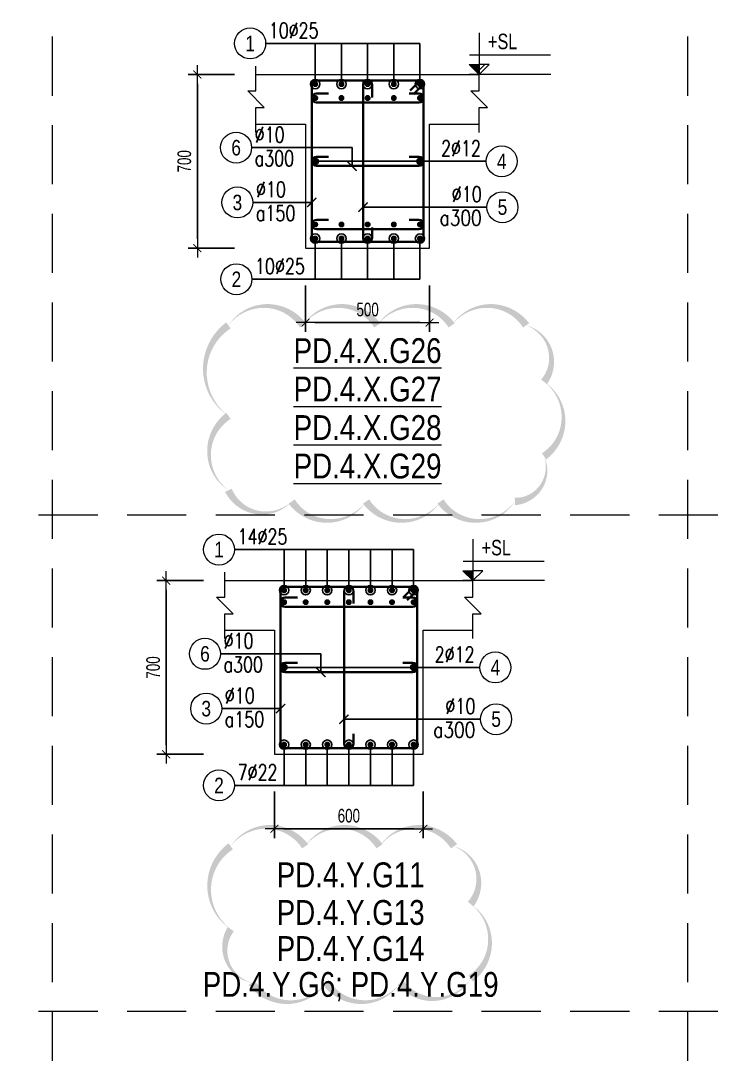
# Model space of a CAD drawing. Header units: millimetres. Extents: x 0 to 264070, y -218202 to 27271.
# Drawn here: x 256259 to 259091, y -214375 to -210210 of the extents above; entities that cross this region are included whole.
import ezdxf
from ezdxf.enums import TextEntityAlignment as Align

# ---------------------------------------------------------------- set-up
doc = ezdxf.new("R2010")
doc.units = ezdxf.units.MM
doc.header["$PDMODE"] = 3
doc.linetypes.add('HIDDEN2', pattern=[4.762499999999999, 3.175, -1.5875])
doc.layers.get('0').update_dxf_attribs({"lineweight": 20})
doc.layers.get('Defpoints').update_dxf_attribs({"color": 151, "lineweight": 9})
doc.layers.add('2020-08-14', color=6, linetype='Continuous', lineweight=20, plot=False)
doc.layers.add('2020-08-27', color=3, linetype='Continuous', lineweight=20, plot=False)
for name, color, linetype, lineweight in [('NDC_S_ANNO', 7, 'Continuous', 20), ('NDC_S_CONTINUOUS', 3, 'Continuous', 20), ('NDC_S_DIM', 1, 'Continuous', 15), ('NDC_S_HIDDEN', 8, 'HIDDEN2', 13), ('NDC_S_REBAR', 4, 'Continuous', 35), ('NDC_S_STIRRUP', 4, 'Continuous', 40), ('NDC_S_TEXT SYMBOL', 7, 'Continuous', 20), ('NDC_S_THIN LINE', 8, 'Continuous', 9), ('NDC_S_VN TEXT', 7, 'Continuous', 20)]:
    doc.layers.add(name, color=color, linetype=linetype, lineweight=lineweight)
doc.styles.add('ARIAL', font='arial.ttf', dxfattribs={"width": 0.8})
doc.styles.add('NDC_ANNO', font='', dxfattribs={"width": 0.8})
doc.styles.add('NDC_DIM', font='', dxfattribs={"width": 0.75})
doc.styles.add('NDC_EN TXT', font='romans.shx', dxfattribs={"width": 0.8})
doc.styles.get('NDC_ANNO').set_extended_font_data('Dotum')
doc.styles.get('NDC_DIM').set_extended_font_data('Dotum')
doc.dimstyles.new('NDC_dim_25', dxfattribs={"dimscale": 25, "dimtxt": 2.2, "dimasz": 1.5, "dimexe": 1.5, "dimexo": 2.5, "dimgap": 1, "dimtad": 1, "dimdec": 0, "dimzin": 0, "dimdsep": 46, "dimtxsty": 'NDC_DIM', "dimblk": 'DIMMARK', "dimcen": 0.09, "dimdle": 1.2, "dimclrd": 1, "dimclre": 1, "dimclrt": 3, "dimadec": 0, "dimazin": 0, "dimtfac": 1, "dimtdec": 0, "dimtix": 1, "dimtofl": 0, "dimtmove": 0, "dimatfit": 3, "dimfxl": 6, "dimfxlon": 1, "dimtolj": 1, "dimtzin": 0, "dimarcsym": 0})

# ---------------------------------------------------------------- blocks, each defined once
blk = doc.blocks.new('kata_block_THEP')
at = {"layer": 'NDC_S_REBAR', "color": 0}
for p, q in [((-0.5, 0), (0.5, 0)), ((-0.3535533905960619, 0.353553390592424), (0.3535533905960619, -0.353553390592424)), ((0.3535533905960619, 0.353553390592424), (-0.3535533905960619, -0.353553390592424)), ((0, 0.5), (0, -0.5))]:
    blk.add_line(p, q, dxfattribs=at)
at = {"layer": 'NDC_S_REBAR', "color": 0, "const_width": 0.08333333333333334}
blk.add_lwpolyline([(-0.5, -1.818989403545856e-12, 1), (0.5000000000145519, -1.818989403545856e-12, 1), (-0.5, -1.818989403545856e-12, 1)], format="xyb", dxfattribs=at)
blk = doc.blocks.new('kata_block_TD')
at = {"color": 6, "linetype": 'ByBlock', "lineweight": -2, "style": 'ARIAL', "width": 0.8}
blk.add_attdef('SECTDET2', text='', height=5, dxfattribs=at).set_placement((0, 7.970649532882817), align=Align.CENTER)
at = {"color": 0, "linetype": 'ByBlock', "lineweight": -2, "style": 'ARIAL', "width": 0.8}
blk.add_attdef('SECTDET1', text='', height=5, dxfattribs=at).set_placement((0, 1.470649532882817), align=Align.CENTER)
at = {"color": 3, "lineweight": 25, "style": 'ARIAL', "width": 0.8}
blk.add_attdef('SSCALE', text='', height=2.5, dxfattribs=at).set_placement((0, -3.998868953555331), align=Align.CENTER)
blk = doc.blocks.new('kata_block_CT')
at = {"layer": 'NDC_S_ANNO'}
blk.add_hatch(color=3, dxfattribs=at).paths.add_polyline_path([(0, 1.596954857557648), (-1.612010908633238, 1.596954857557648), (0, 0)])
at = {"layer": 'NDC_S_ANNO', "ltscale": 50}
h = blk.add_hatch(dxfattribs=at)
h.set_pattern_fill('ANSI31', color=256, scale=1.406250541793835, style=0)
h.set_pattern_definition([(45.00000000000001, (0, 5.456968210637569e-12), (-3.157122508925224, 3.157122508925225), [])])
h.paths.add_polyline_path([(0, 1.596954857557648), (0, 0), (1.612010908924276, 1.596954857557648)])
for p, q in [((-1.592704896858777, 3.140833880479477), (11.46947077315417, 3.140833880479477)), ((11.56125648126181, 5.456968210637569e-12), (-1.63869572513795, 5.456968210637569e-12))]:
    blk.add_line(p, q, dxfattribs=at)
for points in [[(0, 6.69495074864426), (0, 0)], [(0, 0), (-1.612010908924276, 1.596954857557648), (0, 1.596954857557648)], [(0, 0), (1.612010908924276, 1.596954857557648), (0, 1.596954857557648)]]:
    blk.add_lwpolyline(points, dxfattribs=at)
at = {"layer": 'NDC_S_ANNO', "color": 8, "ltscale": 50}
blk.add_lwpolyline([(0, 0), (-1.612010908633238, 1.596954857557648), (0, 1.596954857557648)], dxfattribs=at)
at = {"layer": 'NDC_S_TEXT SYMBOL', "color": 3, "style": 'NDC_ANNO', "width": 0.8}
blk.add_attdef('CT', (1.409564409346785, 4.068271311703938), '', height=2.5, dxfattribs=at)
blk = doc.blocks.new('DIMMARK')
at = {"layer": 'NDC_S_DIM', "color": 1}
blk.add_line((-1.5, 0), (1, 0), dxfattribs=at)
at = {"layer": 'NDC_S_DIM', "color": 2, "const_width": 0.1}
blk.add_lwpolyline([(-0.4242640687119285, -0.4242640687119285), (0.4242640687119285, 0.4242640687119285)], dxfattribs=at)
blk = doc.blocks.new('*D960')
at = {"layer": 'Defpoints', "color": 0, "transparency": 16777216}
for p in [(257407.1598825504, -211126.8032632412), (257907.1598825504, -211126.8032632412), (257907.1598825504, -211426.8032632412)]:
    blk.add_point(p, dxfattribs=at)
at = {"layer": 'NDC_S_DIM', "color": 1, "lineweight": -2, "transparency": 16777216}
for p, q in [((257407.1598825504, -211276.8032632412), (257407.1598825504, -211464.3032632412)), ((257907.1598825504, -211276.8032632412), (257907.1598825504, -211464.3032632412)), ((257444.6598825504, -211426.8032632412), (257869.6598825504, -211426.8032632412))]:
    blk.add_line(p, q, dxfattribs=at)
at = {"layer": 'NDC_S_DIM', "color": 1, "lineweight": -2, "transparency": 16777216, "xscale": 37.5, "yscale": 37.5, "zscale": 37.5, "rotation": 180}
blk.add_blockref('DIMMARK', (257407.1598825504, -211426.8032632412), dxfattribs=at)
at = {"layer": 'NDC_S_DIM', "color": 1, "lineweight": -2, "transparency": 16777216, "xscale": 37.5, "yscale": 37.5, "zscale": 37.5}
blk.add_blockref('DIMMARK', (257907.1598825504, -211426.8032632412), dxfattribs=at)
at = {"layer": 'NDC_S_DIM', "color": 3, "transparency": 16777216, "insert": (257657.1598825504, -211374.3032632412), "char_height": 55.00000000000001, "attachment_point": 5, "style": 'NDC_DIM'}
blk.add_mtext('\\A1;500', dxfattribs=at)
blk = doc.blocks.new('*D961')
at = {"layer": 'Defpoints', "color": 0, "transparency": 16777216}
for p in [(257476.8330070948, -210426.8032632412), (256970.8330070948, -211126.8032632412), (257476.8330070948, -211126.8032632412)]:
    blk.add_point(p, dxfattribs=at)
at = {"layer": 'NDC_S_DIM', "color": 1, "lineweight": -2, "transparency": 16777216}
for p, q in [((257120.8330070948, -210426.8032632412), (256933.3330070948, -210426.8032632412)), ((256970.8330070948, -210464.3032632412), (256970.8330070948, -211089.3032632412)), ((257120.8330070948, -211126.8032632412), (256933.3330070948, -211126.8032632412))]:
    blk.add_line(p, q, dxfattribs=at)
at = {"layer": 'NDC_S_DIM', "color": 1, "lineweight": -2, "transparency": 16777216, "xscale": 37.5, "yscale": 37.5, "zscale": 37.5}
for p, rotation in [((256970.8330070948, -210426.8032632412), 90), ((256970.8330070948, -211126.8032632412), 270)]:
    blk.add_blockref('DIMMARK', p, dxfattribs=dict(at, rotation=rotation))
at = {"layer": 'NDC_S_DIM', "color": 3, "transparency": 16777216, "insert": (256918.3330070948, -210776.8032632412), "char_height": 55.00000000000001, "attachment_point": 5, "rotation": 90, "style": 'NDC_DIM'}
blk.add_mtext('\\A1;700', dxfattribs=at)
blk = doc.blocks.new('*U240')
blk.add_circle((-2.5, 0), 2.5)
at = {"layer": 'NDC_S_VN TEXT', "color": 3, "style": 'NDC_EN TXT', "width": 0.75}
blk.add_attdef('DK1', (0.5, 0.8455043070534884), '', height=2.5, dxfattribs=at)
at = {"layer": 'NDC_S_VN TEXT', "color": 7, "style": 'ARIAL', "width": 0.8}
blk.add_attdef('SH2', text='', height=2.5, dxfattribs=at).set_placement((-2.5, 0), align=Align.MIDDLE)
blk = doc.blocks.new('*U241')
blk.add_circle((-2.5, 0), 2.5)
at = {"layer": 'NDC_S_VN TEXT', "color": 3, "style": 'NDC_EN TXT', "width": 0.75}
for tag, p in [('DK1', (0.5, 0.8455043070534884)), ('KC1', (0.5, -2.972544307831413))]:
    blk.add_attdef(tag, p, '', height=2.5, dxfattribs=at)
at = {"layer": 'NDC_S_VN TEXT', "color": 7, "style": 'ARIAL', "width": 0.8}
blk.add_attdef('SH2', text='', height=2.5, dxfattribs=at).set_placement((-2.5, 0), align=Align.MIDDLE)
blk = doc.blocks.new('*U239')
blk.add_circle((2.5, 0), 2.5)
at = {"layer": 'NDC_S_VN TEXT', "color": 3, "style": 'NDC_EN TXT', "width": 0.75}
blk.add_attdef('DK2', text='', height=2.5, dxfattribs=at).set_placement((-0.85, 0.8455043070534884), align=Align.RIGHT)
at = {"layer": 'NDC_S_VN TEXT', "color": 7, "style": 'ARIAL', "width": 0.8}
blk.add_attdef('SH3', text='', height=2.5, dxfattribs=at).set_placement((2.5, 0), align=Align.MIDDLE)
blk = doc.blocks.new('*U321')
blk.add_circle((2.5, 0), 2.5)
at = {"layer": 'NDC_S_VN TEXT', "color": 3, "style": 'NDC_EN TXT'}
for tag, width, p in [('DK2', 0.75, (-0.85, 0.8455043070534884)), ('KC2', 0.8, (-0.85, -2.972544307831413))]:
    blk.add_attdef(tag, text='', height=2.5, dxfattribs=dict(at, width=width)).set_placement(p, align=Align.RIGHT)
at = {"layer": 'NDC_S_VN TEXT', "color": 7, "style": 'ARIAL', "width": 0.8}
blk.add_attdef('SH3', text='', height=2.5, dxfattribs=at).set_placement((2.5, 0), align=Align.MIDDLE)
blk = doc.blocks.new('*D984')
at = {"layer": 'Defpoints', "color": 0, "transparency": 16777216}
for p in [(257351.2212029473, -212466.2472023864), (256845.2212029473, -213166.2472023864), (257351.2212029473, -213166.2472023864)]:
    blk.add_point(p, dxfattribs=at)
at = {"layer": 'NDC_S_DIM', "color": 1, "lineweight": -2, "transparency": 16777216}
for p, q in [((256995.2212029473, -212466.2472023864), (256807.7212029473, -212466.2472023864)), ((256845.2212029473, -212503.7472023864), (256845.2212029473, -213128.7472023864)), ((256995.2212029473, -213166.2472023864), (256807.7212029473, -213166.2472023864))]:
    blk.add_line(p, q, dxfattribs=at)
at = {"layer": 'NDC_S_DIM', "color": 1, "lineweight": -2, "transparency": 16777216, "xscale": 37.5, "yscale": 37.5, "zscale": 37.5}
for p, rotation in [((256845.2212029473, -212466.2472023864), 90), ((256845.2212029473, -213166.2472023864), 270)]:
    blk.add_blockref('DIMMARK', p, dxfattribs=dict(at, rotation=rotation))
at = {"layer": 'NDC_S_DIM', "color": 3, "transparency": 16777216, "insert": (256792.7212029473, -212816.2472023863), "char_height": 55.00000000000001, "attachment_point": 5, "rotation": 90, "style": 'NDC_DIM'}
blk.add_mtext('\\A1;700', dxfattribs=at)
blk = doc.blocks.new('*D985')
at = {"layer": 'Defpoints', "color": 0, "transparency": 16777216}
for p in [(257281.548078403, -213166.2472023864), (257881.548078403, -213166.2472023864), (257881.548078403, -213466.2472023864)]:
    blk.add_point(p, dxfattribs=at)
at = {"layer": 'NDC_S_DIM', "color": 1, "lineweight": -2, "transparency": 16777216}
for p, q in [((257281.548078403, -213316.2472023864), (257281.548078403, -213503.7472023864)), ((257881.548078403, -213316.2472023864), (257881.548078403, -213503.7472023864)), ((257319.048078403, -213466.2472023864), (257844.048078403, -213466.2472023864))]:
    blk.add_line(p, q, dxfattribs=at)
at = {"layer": 'NDC_S_DIM', "color": 1, "lineweight": -2, "transparency": 16777216, "xscale": 37.5, "yscale": 37.5, "zscale": 37.5, "rotation": 180}
blk.add_blockref('DIMMARK', (257281.548078403, -213466.2472023864), dxfattribs=at)
at = {"layer": 'NDC_S_DIM', "color": 1, "lineweight": -2, "transparency": 16777216, "xscale": 37.5, "yscale": 37.5, "zscale": 37.5}
blk.add_blockref('DIMMARK', (257881.548078403, -213466.2472023864), dxfattribs=at)
at = {"layer": 'NDC_S_DIM', "color": 3, "transparency": 16777216, "insert": (257581.548078403, -213413.7472023864), "char_height": 55.00000000000001, "attachment_point": 5, "style": 'NDC_DIM'}
blk.add_mtext('\\A1;600', dxfattribs=at)

msp = doc.modelspace()

# ---------------------------------------------------------------- linework, layer by layer
at = {"layer": '2020-08-14'}
msp.add_lwpolyline([(257096.1375779315, -211437.8475160978, 0, 30, -0.52056705), (257396.1375779315, -211437.8475160978, 0, 30, -0.52056705), (257696.1375779315, -211437.8475160978, 0, 30, -0.52056705), (257996.1375779315, -211437.8475160978, 0, 30, -0.52056705), (258296.1375779315, -211437.8475160978, 0, 30, -0.52056705), (258368.6232871554, -211665.3618068739, 0, 30, -0.52056705), (258368.6232871554, -211965.3618068739, 0, 30, -0.52056705), (258250.9190910669, -212147.6576107854, 0, 30, -0.52056705), (257950.9190910669, -212147.6576107854, 0, 30, -0.52056705), (257650.9190910669, -212147.6576107854, 0, 30, -0.52056705), (257350.9190910669, -212147.6576107854, 0, 30, -0.52056705), (257096.1375779315, -212102.4391239208, 0, 30, -0.52056705), (257096.1375779315, -211802.4391239208, 0, 30, -0.52056705)], format="xyseb", close=True, dxfattribs=at)
at = {"layer": '2020-08-27'}
msp.add_lwpolyline([(257105.3790341513, -213536.7485936811, 0, 30, -0.52056705), (257405.3790341513, -213536.7485936811, 0, 30, -0.52056705), (257705.3790341513, -213536.7485936811, 0, 30, -0.52056705), (258005.3790341513, -213536.7485936811, 0, 30, -0.52056705), (258072.5065475907, -213769.6210802417, 0, 30, -0.52056705), (258072.5065475907, -214069.6210802417, 0, 30, -0.52056705), (257789.514398211, -214086.628930862, 0, 30, -0.52056705), (257489.514398211, -214086.628930862, 0, 30, -0.52056705), (257189.514398211, -214086.628930862, 0, 30, -0.52056705), (257105.3790341513, -213870.7642949216, 0, 30, -0.52056705)], format="xyseb", close=True, dxfattribs=at)
at = {"layer": 'NDC_S_CONTINUOUS'}
for points in [[(257207.1598825504, -210426.8032632412), (257407.1598825504, -210426.8032632412), (257407.1598825504, -210426.8032632412), (257907.1598825504, -210426.8032632412), (257907.1598825504, -210426.8032632412), (258107.1598825504, -210426.8032632412)], [(257207.1598825504, -210626.8032632412), (257407.1598825504, -210626.8032632412), (257407.1598825504, -211126.8032632412), (257907.1598825504, -211126.8032632412), (257907.1598825504, -210626.8032632412), (258107.1598825504, -210626.8032632412)], [(257081.548078403, -212466.2472023864), (257281.548078403, -212466.2472023864), (257281.548078403, -212466.2472023864), (257881.548078403, -212466.2472023864), (257881.548078403, -212466.2472023864), (258081.548078403, -212466.2472023864)], [(257081.548078403, -212666.2472023864), (257281.548078403, -212666.2472023864), (257281.548078403, -213166.2472023864), (257881.548078403, -213166.2472023864), (257881.548078403, -212666.2472023864), (258081.548078403, -212666.2472023864)]]:
    msp.add_lwpolyline(points, dxfattribs=at)
at = {"layer": 'NDC_S_HIDDEN', "ltscale": 75}
for p, q in [((256385.4292364563, -204202.0456222839), (256385.4292364563, -218202.045622268)), ((258946.9401738248, -204202.0456222839), (258946.9401738248, -218202.045622268)), ((264069.962048562, -212202.0456222748), (246139.3854869821, -212202.0456222748)), ((264069.962048562, -214202.0456222725), (246139.3854869821, -214202.0456222725))]:
    msp.add_line(p, q, dxfattribs=at)
at = {"layer": 'NDC_S_REBAR'}
for points in [[(257675.5918825505, -210519.1479531745), (257675.5918825505, -210470.2347833647, 0.9999999999999999), (257638.7278825504, -210470.2347833647), (257638.7278825504, -211083.3712632411, 0.9999999999999999), (257675.5918825505, -211083.3712632411), (257675.5918825505, -211044.1143722323, -0.414213562)], [(257499.5050523603, -210503.4287866382), (257450.5918825505, -210503.4287866382, 0.9999999999999999), (257450.5918825505, -210540.2927866382), (257863.7278825504, -210540.2927866382, 0.9999999999999999), (257863.7278825504, -210503.4287866382), (257824.4709915416, -210503.4287866382, -0.414213562)], [(257499.5050523603, -210758.3712632412), (257450.5918825505, -210758.3712632412, 0.9999999999999999), (257450.5918825505, -210795.2352632413), (257863.7278825504, -210795.2352632413, 0.9999999999999999), (257863.7278825504, -210758.3712632412), (257824.4709915416, -210758.3712632412, -0.414213562)], [(257499.5050523603, -211012.8709557649), (257450.5918825505, -211012.8709557649, 0.9999999999999999), (257450.5918825505, -211049.734955765), (257863.7278825504, -211049.734955765, 0.9999999999999999), (257863.7278825504, -211012.8709557649), (257824.4709915416, -211012.8709557649, -0.414213562)], [(257599.9181204971, -212558.5918923197), (257599.9181204971, -212509.6787225098, 0.9999999999999999), (257563.0541204971, -212509.6787225098), (257563.0541204971, -213122.8152023863, 0.9999999999999999), (257599.9181204971, -213122.8152023863), (257599.9181204971, -213083.5583113775, -0.414213562)], [(257373.8932482128, -212534.7487465549), (257324.980078403, -212534.7487465549, 0.9999999999999999), (257324.980078403, -212571.612746555), (257838.1160784029, -212571.612746555, 0.9999999999999999), (257838.1160784029, -212534.7487465549), (257798.8591873941, -212534.7487465549, -0.414213562)], [(257373.8932482128, -212797.8152023864), (257324.980078403, -212797.8152023864, 0.9999999999999999), (257324.980078403, -212834.6792023864), (257838.1160784029, -212834.6792023864, 0.9999999999999999), (257838.1160784029, -212797.8152023864), (257798.8591873941, -212797.8152023864, -0.414213562)]]:
    msp.add_lwpolyline(points, format="xyb", dxfattribs=at)
at = {"layer": 'NDC_S_STIRRUP'}
for points in [[(257828.1598825504, -210491.8032632412), (257868.1598825504, -210451.8032632412, -0.414213562), (257882.1598825504, -210465.8032632412), (257882.1598825504, -211087.8032632412, -0.414213562), (257868.1598825504, -211101.8032632412), (257446.1598825504, -211101.8032632412, -0.414213562), (257432.1598825504, -211087.8032632412), (257432.1598825504, -210465.8032632412, -0.414213562), (257446.1598825504, -210451.8032632412), (257868.1598825504, -210451.8032632412, -0.414213562), (257882.1598825504, -210465.8032632412), (257842.1598825504, -210505.8032632412)], [(257802.548078403, -212531.2472023864), (257842.548078403, -212491.2472023864, -0.414213562), (257856.548078403, -212505.2472023864), (257856.548078403, -213127.2472023864, -0.414213562), (257842.548078403, -213141.2472023864), (257320.548078403, -213141.2472023864, -0.414213562), (257306.548078403, -213127.2472023864), (257306.548078403, -212505.2472023864, -0.414213562), (257320.548078403, -212491.2472023864), (257842.548078403, -212491.2472023864, -0.414213562), (257856.548078403, -212505.2472023864), (257816.548078403, -212545.2472023864)]]:
    msp.add_lwpolyline(points, format="xyb", dxfattribs=at)
at = {"layer": 'NDC_S_THIN LINE'}
for points in [[(257207.1598825504, -210660.1365965745), (257207.1598825504, -210560.1365965745), (257240.4932158838, -210560.1365965745), (257173.8265492171, -210493.4699299078), (257207.1598825504, -210493.4699299078), (257207.1598825504, -210393.4699299078)], [(258107.1598825504, -210660.1365965745), (258107.1598825504, -210560.1365965745), (258140.4932158838, -210560.1365965745), (258073.8265492171, -210493.4699299078), (258107.1598825504, -210493.4699299078), (258107.1598825504, -210393.4699299078)], [(257081.548078403, -212699.5805357197), (257081.548078403, -212599.5805357197), (257114.8814117363, -212599.5805357197), (257048.2147450697, -212532.913869053), (257081.548078403, -212532.913869053), (257081.548078403, -212432.913869053)], [(258081.548078403, -212699.5805357197), (258081.548078403, -212599.5805357197), (258114.8814117363, -212599.5805357197), (258048.2147450697, -212532.913869053), (258081.548078403, -212532.913869053), (258081.548078403, -212432.913869053)]]:
    msp.add_lwpolyline(points, dxfattribs=at)

# ---------------------------------------------------------------- block references
at = {"layer": 'NDC_S_REBAR', "xscale": 22, "yscale": 22, "zscale": 22}
for p in [(257446.1598825504, -210465.8032632412), (257868.1598825504, -210465.8032632412), (257446.1598825504, -210521.8607866382), (257868.1598825504, -210521.8607866382), (257446.1598825504, -210776.8032632412), (257868.1598825504, -210776.8032632412), (257446.1598825504, -211031.3029557649), (257551.6598825504, -211031.3029557649), (257657.1598825504, -211031.3029557649), (257762.6598825504, -211031.3029557649), (257868.1598825504, -211031.3029557649), (257446.1598825504, -211087.8032632412), (257551.6598825504, -211087.8032632412), (257657.1598825504, -211087.8032632412), (257762.6598825504, -211087.8032632412), (257868.1598825504, -211087.8032632412), (257320.548078403, -212505.2472023864), (257407.548078403, -212505.2472023864), (257494.548078403, -212505.2472023864), (257581.548078403, -212505.2472023864), (257668.548078403, -212505.2472023864), (257755.548078403, -212505.2472023864), (257842.548078403, -212505.2472023864), (257320.548078403, -212553.1807465548), (257407.548078403, -212553.1807465548), (257494.548078403, -212553.1807465548), (257581.548078403, -212553.1807465548), (257668.548078403, -212553.1807465548), (257755.548078403, -212553.1807465548), (257842.548078403, -212553.1807465548), (257320.548078403, -212816.2472023864), (257842.548078403, -212816.2472023864), (257320.548078403, -213127.2472023864), (257407.548078403, -213127.2472023864), (257494.548078403, -213127.2472023864), (257581.548078403, -213127.2472023864), (257668.548078403, -213127.2472023864), (257755.548078403, -213127.2472023864), (257842.548078403, -213127.2472023864), (257842.548078403, -213127.2472023864)]:
    msp.add_blockref('kata_block_THEP', p, dxfattribs=at)
at = {"layer": 'NDC_S_REBAR', "xscale": -22, "yscale": 22, "zscale": 22, "rotation": 180}
for p in [(257551.6598825504, -210465.8032632412), (257657.1598825504, -210465.8032632412), (257762.6598825504, -210465.8032632412), (257551.6598825504, -210521.8607866382), (257657.1598825504, -210521.8607866382), (257762.6598825504, -210521.8607866382)]:
    msp.add_blockref('kata_block_THEP', p, dxfattribs=at)
at = {"layer": 'NDC_S_THIN LINE', "xscale": 25, "yscale": 25, "zscale": 25}
for name, p, values in [('*U240', (257246.1598825504, -210301.8032632412), {'SH2': '1', 'DK1': '10%%c25'}), ('*U241', (257189.6598825504, -210721.8032632412), {'SH2': '6', 'DK1': '%%c10', 'KC1': 'a300'}), ('*U239', (258135.050126348, -210776.8032632412), {'SH3': '4', 'DK2': '2%%c12'}), ('*U241', (257194.6598825504, -210942.6239338508), {'SH2': '3', 'DK1': '%%c10', 'KC1': 'a150'}), ('*U321', (258138.2160814147, -210961.719526128), {'SH3': '5', 'DK2': '%%c10', 'KC2': 'a300'}), ('*U240', (257190.701434702, -211251.8032632412), {'SH2': '2', 'DK1': '10%%c25'}), ('*U240', (257120.548078403, -212341.2472023864), {'SH2': '1', 'DK1': '14%%c25'}), ('*U241', (257064.048078403, -212761.2472023864), {'SH2': '6', 'DK1': '%%c10', 'KC1': 'a300'}), ('*U239', (258109.4383222005, -212816.2472023864), {'SH3': '4', 'DK2': '2%%c12'}), ('*U241', (257069.048078403, -212982.0678729959), {'SH2': '3', 'DK1': '%%c10', 'KC1': 'a150'}), ('*U321', (258112.6042772672, -213024.7143305657), {'SH3': '5', 'DK2': '%%c10', 'KC2': 'a300'}), ('*U240', (257120.548078403, -213291.2472023864), {'SH2': '2', 'DK1': '7%%c22'})]:
    msp.add_blockref(name, p, dxfattribs=at).add_auto_attribs(values)
at = {"layer": 'NDC_S_VN TEXT', "xscale": 25, "yscale": 25, "zscale": 25}
for p in [(258107.1598825504, -210426.8032632412), (258081.548078403, -212466.2472023864)]:
    msp.add_blockref('kata_block_CT', p, dxfattribs=at).add_auto_attribs({'CT': '+SL'})
at = {"layer": 'NDC_S_VN TEXT'}
ref = msp.add_blockref('kata_block_TD', (257657.00264463, -211618.9127807339), dxfattribs=dict(at, xscale=20, yscale=20, zscale=20))
ref.add_attrib('SECTDET1', '%%uPD.4.X.G26', dxfattribs={"layer": '0', "color": 0, "linetype": 'ByBlock', "lineweight": -2, "height": 100, "style": 'ARIAL', "width": 0.8}).set_placement((257657.00264463, -211589.4997900763), align=Align.CENTER)
ref = msp.add_blockref('kata_block_TD', (257657.00264463, -211773.9689982821), dxfattribs=dict(at, xscale=20, yscale=20, zscale=20))
ref.add_attrib('SECTDET1', '%%uPD.4.X.G27', dxfattribs={"layer": '0', "color": 0, "linetype": 'ByBlock', "lineweight": -2, "height": 100, "style": 'ARIAL', "width": 0.8}).set_placement((257657.00264463, -211744.5560076245), align=Align.CENTER)
ref = msp.add_blockref('kata_block_TD', (257657.00264463, -211929.0252158303), dxfattribs=dict(at, xscale=20, yscale=20, zscale=20))
ref.add_attrib('SECTDET1', '%%uPD.4.X.G28', dxfattribs={"layer": '0', "color": 0, "linetype": 'ByBlock', "lineweight": -2, "height": 100, "style": 'ARIAL', "width": 0.8}).set_placement((257657.00264463, -211899.6122251727), align=Align.CENTER)
ref = msp.add_blockref('kata_block_TD', (257657.00264463, -212084.0814333785), dxfattribs=dict(at, xscale=20, yscale=20, zscale=20))
ref.add_attrib('SECTDET1', '%%uPD.4.X.G29', dxfattribs={"layer": '0', "color": 0, "linetype": 'ByBlock', "lineweight": -2, "height": 100, "style": 'ARIAL', "width": 0.8}).set_placement((257657.00264463, -212054.6684427209), align=Align.CENTER)
ref = msp.add_blockref('kata_block_TD', (257588.8378380589, -213731.1528493233), dxfattribs=dict(at, xscale=20, yscale=20, zscale=20))
ref.add_attrib('SECTDET1', 'PD.4.Y.G11', dxfattribs={"layer": '0', "color": 0, "linetype": 'ByBlock', "lineweight": -2, "height": 100, "style": 'ARIAL', "width": 0.8}).set_placement((257588.8378380589, -213701.7398586657), align=Align.CENTER)
ref = msp.add_blockref('kata_block_TD', (257588.8378380589, -213882.8442533815), dxfattribs=dict(at, xscale=20, yscale=20, zscale=20))
ref.add_attrib('SECTDET1', 'PD.4.Y.G13', dxfattribs={"layer": '0', "color": 0, "linetype": 'ByBlock', "lineweight": -2, "height": 100, "style": 'ARIAL', "width": 0.8}).set_placement((257588.8378380589, -213853.4312627239), align=Align.CENTER)
ref = msp.add_blockref('kata_block_TD', (257588.8378380589, -214028.2151345311), dxfattribs=dict(at, xscale=20, yscale=20, zscale=20))
ref.add_attrib('SECTDET1', 'PD.4.Y.G14', dxfattribs={"layer": '0', "color": 0, "linetype": 'ByBlock', "lineweight": -2, "height": 100, "style": 'ARIAL', "width": 0.8}).set_placement((257588.8378380589, -213998.8021438735), align=Align.CENTER)
ref = msp.add_blockref('kata_block_TD', (257588.8378380589, -214172.7627952131), dxfattribs=dict(at, xscale=20, yscale=20, zscale=20))
ref.add_attrib('SECTDET1', 'PD.4.Y.G6; PD.4.Y.G19', dxfattribs={"layer": '0', "color": 0, "linetype": 'ByBlock', "lineweight": -2, "height": 100, "style": 'ARIAL', "width": 0.8}).set_placement((257588.8378380589, -214143.3498045554), align=Align.CENTER)

# ---------------------------------------------------------------- dimensions: what is measured, and where the dimension line sits
at = {"layer": 'NDC_S_DIM'}
for base, p1, p2, picture, middle in [((256970.8330070948, -211126.8032632412), (257476.8330070948, -210426.8032632412), (257476.8330070948, -211126.8032632412), '*D961', (256918.3330070948, -210776.8032632412)), ((256845.2212029473, -213166.2472023864), (257351.2212029473, -212466.2472023864), (257351.2212029473, -213166.2472023864), '*D984', (256792.7212029473, -212816.2472023863))]:
    dim = msp.add_linear_dim(base=base, p1=p1, p2=p2, angle=270, dimstyle='NDC_dim_25', dxfattribs=at)
    dim.commit()
    dim.dimension.update_dxf_attribs({"geometry": picture, "text_midpoint": middle})
for base, p1, p2, picture, middle in [((257907.1598825504, -211426.8032632412), (257407.1598825504, -211126.8032632412), (257907.1598825504, -211126.8032632412), '*D960', (257657.1598825504, -211374.3032632412)), ((257881.548078403, -213466.2472023864), (257281.548078403, -213166.2472023864), (257881.548078403, -213166.2472023864), '*D985', (257581.548078403, -213413.7472023864))]:
    dim = msp.add_linear_dim(base=base, p1=p1, p2=p2, dimstyle='NDC_dim_25', dxfattribs=at)
    dim.commit()
    dim.dimension.update_dxf_attribs({"geometry": picture, "text_midpoint": middle})

# ---------------------------------------------------------------- leaders
at = {"layer": 'NDC_S_THIN LINE'}
for points, override in [([(257446.1598825504, -210465.8032632412), (257446.1598825504, -210301.8032632412), (257246.1598825504, -210301.8032632412)], {"dimldrblk": 'DotBlank'}), ([(257551.6598825504, -210465.8032632412), (257551.6598825504, -210301.8032632412), (257246.1598825504, -210301.8032632412)], {"dimldrblk": 'DotBlank'}), ([(257657.1598825506, -210465.8032632412), (257657.1598825506, -210301.8032632412), (257246.1598825504, -210301.8032632412)], {"dimldrblk": 'DotBlank'}), ([(257762.6598825506, -210465.8032632412), (257762.6598825506, -210301.8032632412), (257246.1598825504, -210301.8032632412)], {"dimldrblk": 'DotBlank'}), ([(257868.1598825504, -210465.8032632412), (257868.1598825504, -210301.8032632412), (257246.1598825504, -210301.8032632412)], {"dimldrblk": 'DotBlank'}), ([(257594.4932158838, -210796.8032632412), (257594.4932158838, -210721.8032632412), (257189.6598825504, -210721.8032632412)], {"dimldrblk": 'ArchTick'}), ([(257446.1598825504, -210776.8032632412), (257874.1598825504, -210776.8032632412)], {"dimasz": 1, "dimldrblk": 'DotBlank'}), ([(257868.1598825504, -210776.8032632412), (257446.1598825504, -210776.8032632412)], {"dimasz": 1, "dimldrblk": 'DotBlank'}), ([(257868.1598825504, -210776.8032632412), (258135.050126348, -210776.8032632412)], {"dimldrblk": 'DotSmall'}), ([(257432.1598825504, -210942.6239338508), (257194.6598825504, -210942.6239338508)], {"dimldrblk": 'ArchTick'}), ([(257638.7278825504, -210961.719526128), (258138.2160814147, -210961.719526128)], {"dimldrblk": 'ArchTick'}), ([(257446.1598825504, -211087.8032632412), (257446.1598825504, -211251.8032632412), (257190.701434702, -211251.8032632412)], {"dimldrblk": 'DotBlank'}), ([(257551.6598825504, -211087.8032632412), (257551.6598825504, -211251.8032632412), (257190.701434702, -211251.8032632412)], {"dimldrblk": 'DotBlank'}), ([(257657.1598825504, -211087.8032632412), (257657.1598825504, -211251.8032632412), (257190.701434702, -211251.8032632412)], {"dimldrblk": 'DotBlank'}), ([(257762.6598825504, -211087.8032632412), (257762.6598825504, -211251.8032632412), (257190.701434702, -211251.8032632412)], {"dimldrblk": 'DotBlank'}), ([(257868.1598825504, -211087.8032632412), (257868.1598825504, -211251.8032632412), (257190.701434702, -211251.8032632412)], {"dimldrblk": 'DotBlank'}), ([(257842.548078403, -212505.2472023864), (257842.548078403, -212341.2472023864), (257120.548078403, -212341.2472023864)], {"dimldrblk": 'DotBlank'}), ([(257320.548078403, -212505.2472023864), (257320.548078403, -212341.2472023864), (257120.548078403, -212341.2472023864)], {"dimldrblk": 'DotBlank'}), ([(257407.548078403, -212505.2472023864), (257407.548078403, -212341.2472023864), (257207.548078403, -212341.2472023864)], {"dimldrblk": 'DotBlank'}), ([(257494.548078403, -212505.2472023864), (257494.548078403, -212341.2472023864), (257294.548078403, -212341.2472023864)], {"dimldrblk": 'DotBlank'}), ([(257581.548078403, -212505.2472023864), (257581.548078403, -212341.2472023864), (257381.548078403, -212341.2472023864)], {"dimldrblk": 'DotBlank'}), ([(257668.548078403, -212505.2472023864), (257668.548078403, -212341.2472023864), (257468.548078403, -212341.2472023864)], {"dimldrblk": 'DotBlank'}), ([(257755.548078403, -212505.2472023864), (257755.548078403, -212341.2472023864), (257555.548078403, -212341.2472023864)], {"dimldrblk": 'DotBlank'}), ([(257468.8814117363, -212836.2472023864), (257468.8814117363, -212761.2472023864), (257064.048078403, -212761.2472023864)], {"dimldrblk": 'ArchTick'}), ([(257320.548078403, -212816.2472023864), (257848.548078403, -212816.2472023864)], {"dimasz": 1, "dimldrblk": 'DotBlank'}), ([(257842.548078403, -212816.2472023864), (257320.548078403, -212816.2472023864)], {"dimasz": 1, "dimldrblk": 'DotBlank'}), ([(257842.548078403, -212816.2472023864), (258109.4383222005, -212816.2472023864)], {"dimldrblk": 'DotSmall'}), ([(257306.548078403, -212982.0678729959), (257069.048078403, -212982.0678729959)], {"dimldrblk": 'ArchTick'}), ([(257561.5480784031, -213024.7143305657), (258112.6042772672, -213024.7143305657)], {"dimldrblk": 'ArchTick'}), ([(257842.548078403, -213127.2472023864), (257842.548078403, -213291.2472023864), (257120.548078403, -213291.2472023864)], {"dimldrblk": 'DotBlank'}), ([(257320.548078403, -213127.2472023864), (257320.548078403, -213291.2472023864), (257120.548078403, -213291.2472023864)], {"dimldrblk": 'DotBlank'}), ([(257407.548078403, -213127.2472023864), (257407.548078403, -213291.2472023864), (257207.548078403, -213291.2472023864)], {"dimldrblk": 'DotBlank'}), ([(257494.548078403, -213127.2472023864), (257494.548078403, -213291.2472023864), (257294.548078403, -213291.2472023864)], {"dimldrblk": 'DotBlank'}), ([(257581.548078403, -213127.2472023864), (257581.548078403, -213291.2472023864), (257381.548078403, -213291.2472023864)], {"dimldrblk": 'DotBlank'}), ([(257668.548078403, -213127.2472023864), (257668.548078403, -213291.2472023864), (257468.548078403, -213291.2472023864)], {"dimldrblk": 'DotBlank'}), ([(257755.548078403, -213127.2472023864), (257755.548078403, -213291.2472023864), (257555.548078403, -213291.2472023864)], {"dimldrblk": 'DotBlank'}), ([(257842.548078403, -213127.2472023864), (257842.548078403, -213291.2472023864), (257642.548078403, -213291.2472023864)], {"dimldrblk": 'DotBlank'})]:
    msp.add_leader(points, dimstyle='NDC_dim_25', override=override, dxfattribs=at)

doc.saveas('drawing.dxf')
